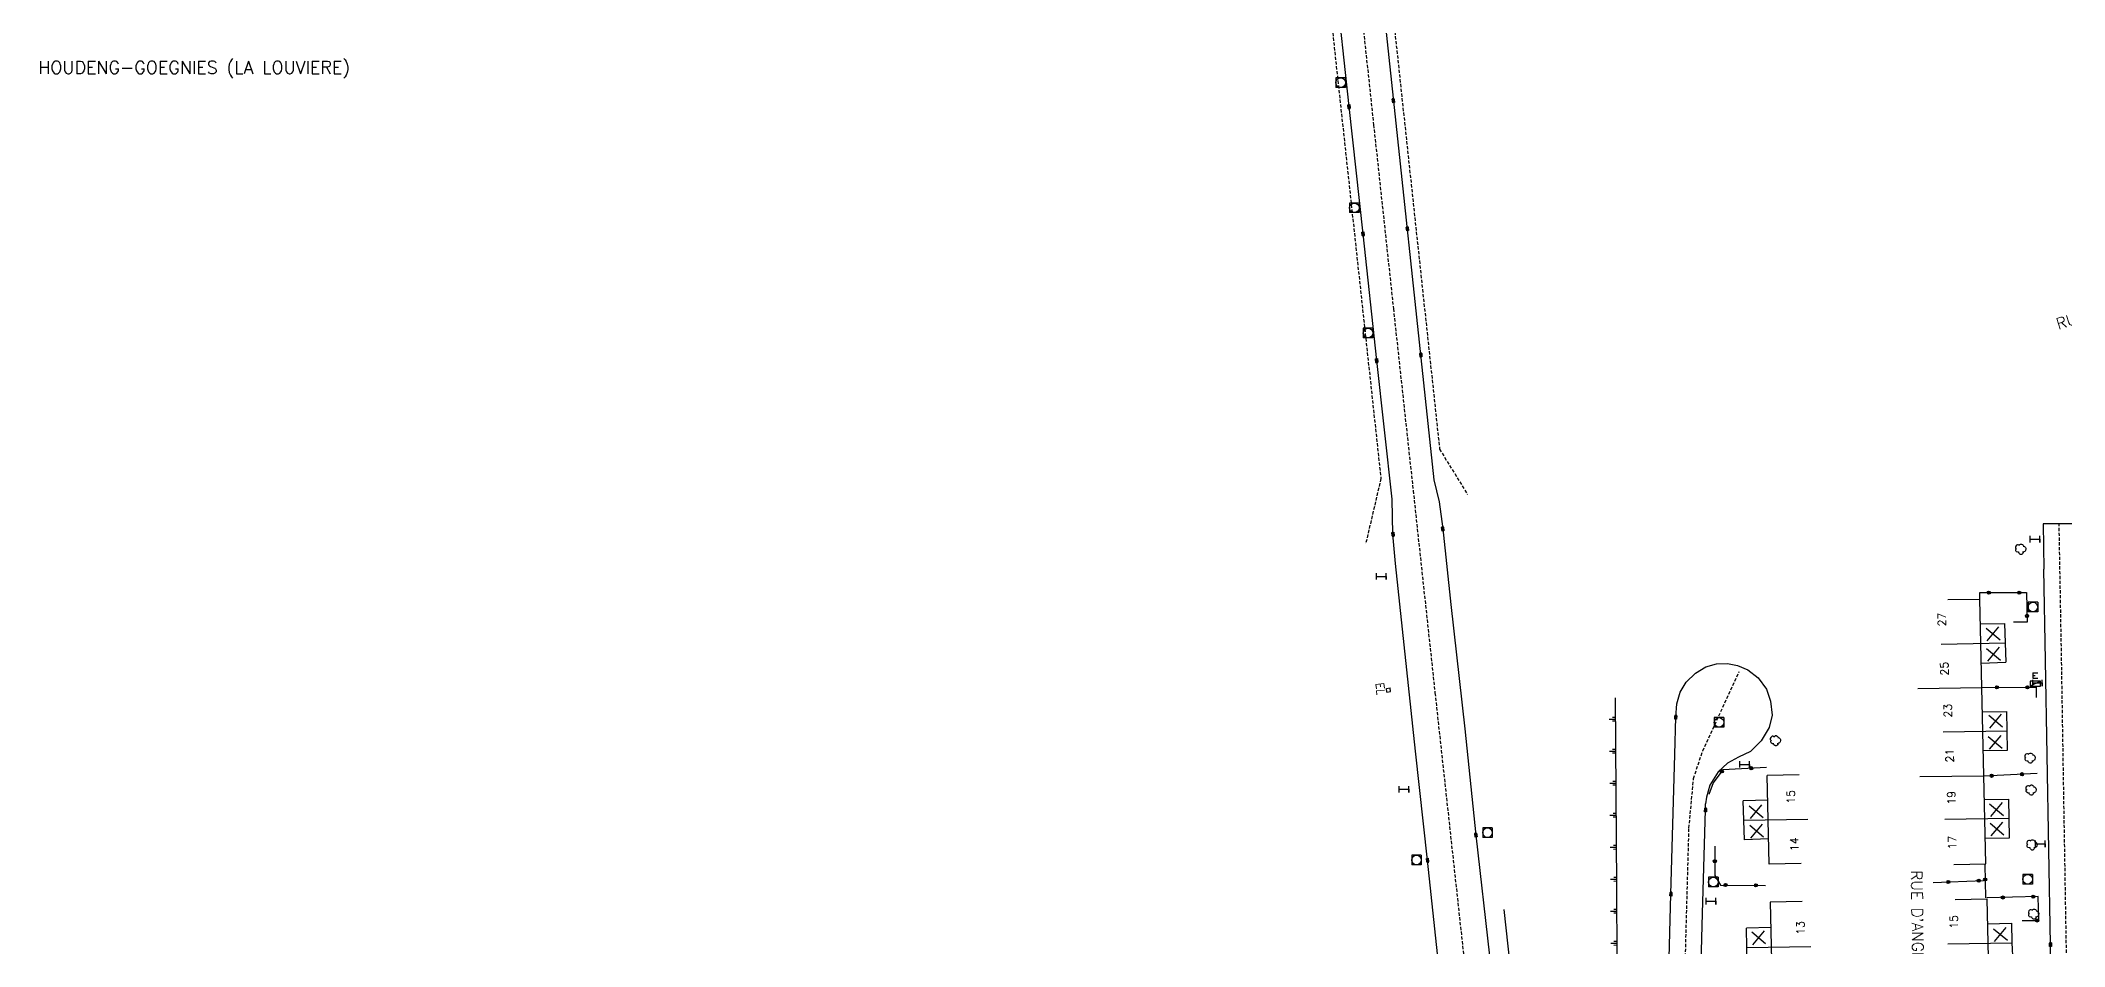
# Model space of a CAD drawing. Header units: millimetres. Extents: x 134000 to 135000, y 131000 to 132000.
# Drawn here: x 134015.6 to 134331.8, y 131625.8 to 131767.4 of the extents above; entities that cross this region are included whole.
import ezdxf
from ezdxf.enums import TextEntityAlignment as Align

# ---------------------------------------------------------------- set-up
doc = ezdxf.new("R2010")
doc.units = ezdxf.units.MM
doc.linetypes.add('DASHED', pattern=[0.75, 0.5, -0.25])
doc.layers.get('0').update_dxf_attribs({"linetype": 'CONTINUOUS'})
for name, color, linetype in [('W0001', 6, 'DASHED'), ('W0008', 7, 'CONTINUOUS'), ('W0100', 7, 'CONTINUOUS'), ('W0122', 7, 'DASHED'), ('W0211', 2, 'CONTINUOUS'), ('W0300', 7, 'CONTINUOUS'), ('W0322', 7, 'CONTINUOUS'), ('W0400', 7, 'CONTINUOUS'), ('W0420', 7, 'CONTINUOUS'), ('W0430', 7, 'CONTINUOUS'), ('W0980', 7, 'CONTINUOUS'), ('W0984', 7, 'CONTINUOUS'), ('W0989', 7, 'CONTINUOUS'), ('W0991', 7, 'CONTINUOUS'), ('W1102', 7, 'CONTINUOUS'), ('W1474', 7, 'CONTINUOUS')]:
    doc.layers.add(name, color=color, linetype=linetype)
doc.styles.get("Standard").update_dxf_attribs({"font": 'romans.shx', "width": 0.85})

# ---------------------------------------------------------------- blocks, each defined once
blk = doc.blocks.new('T400')
for p, q in [((-0.15, 0.3), (0.15, 0.3)), ((-0.15, -0.25), (-0.15, 0.3)), ((-0.15, 0.15), (0.15, 0.15)), ((-0.15, 0), (0.15, 0)), ((0.15, 0.3), (0.15, -0.25)), ((-0.15, -0.15), (0.15, -0.15)), ((-0.15, -0.25), (-0.15, -0.3)), ((-0.15, -0.3), (0.15, -0.3)), ((0.15, -0.3), (0.15, -0.25))]:
    blk.add_line(p, q)
blk = doc.blocks.new('T420')
for p, q in [((0.75, 0.75), (-0.75, 0.75)), ((-0.75, 0.75), (-0.75, -0.75)), ((0.75, 0.75), (0.75, -0.75)), ((0.75, -0.75), (-0.75, -0.75))]:
    blk.add_line(p, q)
blk.add_ellipse((0, 0), major_axis=(-0.53, 0.53), ratio=1, start_param=3.926991, end_param=10.210176)
blk = doc.blocks.new('T1474')
at = {"color": 0, "linetype": 'Continuous', "flags": 128}
for points in [[(-0.75, -0.5), (-0.75, 0.5)], [(-0.75, 0), (0.75, 0)], [(0.75, 0), (0.75, -0.5), (0.75, 0.5)]]:
    blk.add_lwpolyline(points, dxfattribs=at)
blk = doc.blocks.new('T300')
for p, q in [((-0.8, 0.51), (-0.86, 0.34)), ((-0.86, 0.34), (-0.86, 0.17)), ((-0.86, 0.17), (-0.74, 0.06)), ((-0.69, 0.63), (-0.8, 0.51)), ((-0.8, -0.06), (-0.74, 0.06)), ((-0.74, 0.06), (-0.69, 0.11)), ((-0.57, 0.69), (-0.69, 0.63)), ((-0.46, 0.69), (-0.57, 0.69)), ((-0.29, 0.63), (-0.46, 0.69)), ((-0.29, 0.63), (-0.17, 0.74)), ((-0.23, 0.57), (-0.29, 0.63)), ((-0.17, 0.74), (-0.06, 0.8)), ((-0.06, 0.8), (0.06, 0.8)), ((0.06, 0.8), (0.23, 0.74)), ((0.23, 0.74), (0.34, 0.63)), ((0.34, 0.63), (0.4, 0.51)), ((0.46, 0.46), (0.34, 0.46)), ((0.4, 0.51), (0.4, 0.46)), ((0.57, 0.4), (0.46, 0.46)), ((0.57, 0.4), (0.69, 0.29)), ((0.69, 0.29), (0.74, 0.17)), ((0.74, 0.06), (0.69, -0.17)), ((0.74, 0.17), (0.74, 0.06)), ((-0.8, -0.17), (-0.8, -0.06)), ((-0.8, -0.23), (-0.8, -0.17)), ((-0.74, -0.34), (-0.8, -0.23)), ((-0.69, -0.4), (-0.74, -0.34)), ((-0.51, -0.46), (-0.69, -0.4)), ((-0.4, -0.46), (-0.51, -0.46)), ((-0.4, -0.46), (-0.34, -0.46)), ((-0.34, -0.46), (-0.34, -0.4)), ((-0.34, -0.51), (-0.34, -0.46)), ((-0.29, -0.63), (-0.34, -0.51)), ((-0.17, -0.74), (-0.29, -0.63)), ((-0.06, -0.8), (-0.17, -0.74)), ((0.06, -0.8), (-0.06, -0.8)), ((0.17, -0.74), (0.06, -0.8)), ((0.23, -0.69), (0.17, -0.74)), ((0.29, -0.46), (0.23, -0.46)), ((0.29, -0.63), (0.23, -0.69)), ((0.46, -0.4), (0.29, -0.46)), ((0.34, -0.51), (0.29, -0.63)), ((0.34, -0.51), (0.34, -0.46)), ((0.57, -0.34), (0.46, -0.4)), ((0.63, -0.29), (0.57, -0.34)), ((0.69, -0.17), (0.63, -0.29))]:
    blk.add_line(p, q)
blk = doc.blocks.new('T430')
at = {"flags": 128}
for points in [[(0.8, 0.8), (-0.8, 0.8)], [(-0.8, 0.8), (-0.8, 0)], [(0.8, 0.8), (-0.8, 0)], [(-0.8, 0), (0.8, 0)], [(-0.4, 2.1), (0.4, 2.1)], [(-0.4, 2.1), (-0.4, 1.3)], [(-0.4, 1.7), (0, 1.7)], [(-0.4, 1.3), (0.4, 1.3)], [(0.8, 0), (0.8, 0.8)]]:
    blk.add_lwpolyline(points, dxfattribs=at)
blk = doc.blocks.new('t991o')
at = {"color": 0, "linetype": 'Continuous'}
for p, q in [((-1, 1), (1, -1)), ((-1, -1), (1, 1))]:
    blk.add_line(p, q, dxfattribs=at)
blk = doc.blocks.new('t322o')
at = {"color": 0, "linetype": 'Continuous'}
for radius in [0.25, 0.15]:
    blk.add_circle((0, 0), radius, dxfattribs=at)
blk = doc.blocks.new('t211o')
at = {"color": 0, "linetype": 'Continuous'}
for p, q in [((-0.29, 0.5), (-0.29, 0)), ((0, 1), (0, 0)), ((0.29, 0.5), (0.29, 0))]:
    blk.add_line(p, q, dxfattribs=at)

msp = doc.modelspace()

# ---------------------------------------------------------------- linework, layer by layer
at = {"layer": 'W0001'}
for points in [[(134200.03, 131976.08), (134207.92, 131902.45), (134213.62, 131849.61), (134217.65, 131812.03), (134223.85, 131754.18), (134226.94, 131725.45), (134230.03, 131697.01), (134233.44, 131665.42), (134237.98, 131623.77)], [(134336.22, 131561.04), (134333.71, 131569.02), (134333.28, 131571.74), (134332.95, 131574.62), (134332.63, 131591.03), (134332.22, 131615.84), (134331.72, 131645.03), (134331.33, 131668.96), (134330.92, 131691.86)], [(134270.11, 131513.56), (134270.72, 131524.15), (134270.29, 131527.85), (134270.19, 131532.63), (134270.71, 131552.88), (134271.19, 131571.43), (134271.83, 131597.04), (134272.37, 131617.47), (134273.11, 131644.32), (134273.82, 131652.07), (134275.26, 131656.38), (134280.95, 131668.76)]]:
    msp.add_lwpolyline(points, dxfattribs=at)
at = {"layer": 'W0008'}
for points in [[(134203.98, 131976.77), (134205.98, 131958.08), (134210.27, 131918), (134214.24, 131880.51), (134218.96, 131837.83), (134219.55, 131832.46), (134219.29, 131829.55), (134225.3, 131773.48), (134233.27, 131698.72), (134234.09, 131695.27), (134234.65, 131691.04), (134235.92, 131679.23), (134238.09, 131659.8), (134239.82, 131643.23), (134241.95, 131624.33)], [(134234.01, 131623.2), (134232.27, 131639.29), (134230.4, 131656.35), (134227.26, 131685.64), (134226.87, 131690.21), (134226.74, 131695.69), (134224.34, 131717.34), (134222.21, 131737.14), (134220.02, 131757.02), (134217.9, 131776.87), (134215.79, 131796.76), (134212.63, 131825.62), (134211.9, 131828.64), (134211.69, 131830.34), (134207.63, 131867.52), (134206.67, 131876.6), (134202.41, 131916.66), (134198.1, 131956.71), (134196.09, 131975.39)], [(134333.45, 131691.85), (134328.4, 131691.87), (134328.53, 131684.76)], [(134281.89, 131525.42), (134300.5, 131538.8), (134322.22, 131554.39), (134327.92, 131558.49), (134329.02, 131559.45), (134329.76, 131560.35), (134330.41, 131561.77), (134330.6, 131563.52), (134330.54, 131566.39), (134330.47, 131572.08), (134329.84, 131609.2), (134329.56, 131626.11), (134328.8, 131670.49), (134328.53, 131684.76)], [(134268.78, 131576.01), (134270.29, 131634), (134270.91, 131655.8), (134271.04, 131661.62), (134271.22, 131663.73), (134271.74, 131665.53), (134272.65, 131667.12), (134274.1, 131668.52), (134275.76, 131669.49), (134277.38, 131669.95), (134279.14, 131670.02), (134280.7, 131669.74), (134282.28, 131669.06), (134283.92, 131667.79), (134285.2, 131666.01), (134285.83, 131664.14), (134286.08, 131661.96), (134285.65, 131660.02), (134284.39, 131657.92), (134282.69, 131656.3), (134280.82, 131655.41), (134279.12, 131654.43), (134277.68, 131653.09), (134276.39, 131651.03), (134275.82, 131649.16), (134275.71, 131648.1)], [(134281.7, 131525.31), (134280.32, 131524.73), (134278.5, 131524.51), (134276.6, 131524.8), (134275.32, 131525.39), (134274.31, 131526.23), (134273.4, 131527.37), (134272.8, 131528.93), (134272.64, 131530.25), (134273.17, 131550.84), (134273.83, 131576.23), (134274.41, 131599.95), (134275.23, 131630.97), (134275.71, 131647.15), (134275.71, 131648.1)]]:
    msp.add_lwpolyline(points, dxfattribs=at)
at = {"layer": 'W0100'}
for p, q in [((134313.55, 131680), (134318.55, 131680.1)), ((134318.63, 131676.21), (134322.4, 131676.3)), ((134318.76, 131670.1), (134322.57, 131670.22)), ((134225.86, 131666.14), (134226.42, 131666.2)), ((134225.91, 131665.57), (134225.86, 131666.14)), ((134318.92, 131662.45), (134322.73, 131662.52)), ((134322.84, 131656.5), (134322.73, 131662.52)), ((134319.06, 131656.44), (134322.84, 131656.5)), ((134290.31, 131652.64), (134285.31, 131652.52)), ((134285.64, 131638.68), (134285.31, 131652.52)), ((134285.4, 131648.69), (134281.58, 131648.58)), ((134281.77, 131642.49), (134281.58, 131648.58)), ((134319.24, 131648.78), (134323.07, 131648.81)), ((134285.54, 131642.61), (134281.77, 131642.49)), ((134319.38, 131642.74), (134323.15, 131642.81)), ((134290.63, 131638.8), (134285.64, 131638.68)), ((134314.47, 131638.63), (134319.47, 131638.74)), ((134290.78, 131632.83), (134285.78, 131632.72)), ((134285.78, 131632.72), (134286.7, 131591.5)), ((134314.66, 131633.15), (134319.66, 131633.27)), ((134285.87, 131628.76), (134282.08, 131628.7)), ((134282.17, 131622.64), (134282.08, 131628.7)), ((134319.75, 131629.38), (134323.48, 131629.47))]:
    msp.add_line(p, q, dxfattribs=at)
for points in [[(134319.47, 131638.74), (134318.83, 131666.26), (134318.55, 131680.1)], [(134322.4, 131676.3), (134322.47, 131673.23), (134322.57, 131670.22)], [(134225.91, 131665.57), (134226.47, 131665.63), (134226.42, 131666.2)], [(134323.15, 131642.81), (134323.09, 131645.85), (134323.07, 131648.81)], [(134320.36, 131605.68), (134319.97, 131619.45), (134319.66, 131633.27)], [(134323.48, 131629.47), (134323.55, 131626.39), (134323.68, 131623.36)]]:
    msp.add_lwpolyline(points, dxfattribs=at)
at = {"layer": 'W0122'}
for p, q in [((134234.16, 131703.52), (134234.16, 131703.52)), ((134224.99, 131698.92), (134224.99, 131698.92)), ((134238.5, 131696.45), (134238.5, 131696.45)), ((134222.63, 131688.8), (134222.63, 131688.8))]:
    msp.add_line(p, q, dxfattribs=at)
for points in [[(134222.61, 131835.84), (134221.08, 131825.44), (134234.16, 131703.52), (134238.5, 131696.45)], [(134208.34, 131828.41), (134211.82, 131820.75), (134224.99, 131698.92), (134222.63, 131688.8)]]:
    msp.add_lwpolyline(points, dxfattribs=at)
at = {"layer": 'W0211'}
for points in [[(134257.81, 131514.03), (134259.09, 131522.19), (134259.89, 131544.43), (134262.08, 131576.85), (134261.86, 131635.18), (134261.62, 131664.64)], [(134244.2, 131631.61), (134247.82, 131598.16), (134251.95, 131561.39), (134255.95, 131526.42), (134255.77, 131514.52)]]:
    msp.add_lwpolyline(points, dxfattribs=at)
at = {"layer": 'W0322'}
for p, q in [((134327.5, 131652.86), (134319.15, 131652.43)), ((134319.33, 131638.65), (134319.41, 131633.4)), ((134311.24, 131635.79), (134319.1, 131636.14))]:
    msp.add_line(p, q, dxfattribs=at)
for points in [[(134318.51, 131680.15), (134318.52, 131681.1), (134325.8, 131681.1), (134325.91, 131676.5), (134323.77, 131676.46)], [(134318.83, 131666.3), (134327.34, 131666.31), (134327.31, 131664.74)], [(134285.21, 131653.78), (134278.42, 131653.43), (134276.91, 131651.36), (134276.2, 131649.55)], [(134277.17, 131641.5), (134277.14, 131636.92), (134278.01, 131635.42), (134285.05, 131635.36)], [(134325.12, 131629.88), (134327.74, 131629.89), (134327.65, 131633.62), (134319.65, 131633.4)]]:
    msp.add_lwpolyline(points, dxfattribs=at)
at = {"layer": 'W1102'}
for p, q in [((134312.48, 131673.07), (134322.47, 131673.23)), ((134308.83, 131666.1), (134318.83, 131666.26)), ((134312.79, 131659.36), (134322.79, 131659.51)), ((134309.15, 131652.35), (134319.15, 131652.5)), ((134281.67, 131645.54), (134291.68, 131645.69)), ((134313.09, 131645.69), (134323.09, 131645.85)), ((134282.12, 131625.67), (134292.12, 131625.83)), ((134313.56, 131626.23), (134323.55, 131626.39))]:
    msp.add_line(p, q, dxfattribs=at)

# ---------------------------------------------------------------- block references
at = {"layer": 'W0211'}
for p, rotation in [((134261.64, 131661.34), 90.47465020656011), ((134261.68, 131656.34), 90.47465020656011), ((134261.73, 131651.34), 90.47465020656011), ((134261.77, 131646.34), 90.47465020656011), ((134261.81, 131641.34), 90.47465020656011), ((134261.85, 131636.34), 90.47465020656011), ((134261.87, 131631.34), 90.21210976929079), ((134261.89, 131626.34), 90.21210976929079)]:
    msp.add_blockref('t211o', p, dxfattribs=dict(at, rotation=rotation))
at = {"layer": 'W0300'}
for p in [(134324.97, 131687.86), (134286.67, 131657.96), (134326.43, 131655.24), (134326.59, 131650.25), (134326.73, 131641.69), (134326.99, 131630.86)]:
    msp.add_blockref('T300', p, dxfattribs=at)
at = {"layer": 'W0322'}
for p, rotation in [((134319.95, 131681.1), 0.06296588802494107), ((134324.7, 131681.1), 0.06296588802494107), ((134325.89, 131677.46), 271.2943810049127), ((134321.21, 131666.3), 0.08751187934910311), ((134325.96, 131666.31), 0.08751187934910311), ((134278.23, 131653.17), 233.9627206208891), ((134282.84, 131653.66), 182.8821774693324), ((134320.38, 131652.49), 182.9428130563011), ((134325.12, 131652.73), 182.9428130563011), ((134277.15, 131639.13), 269.5997901140619), ((134278.82, 131635.42), 359.4541086451572), ((134283.57, 131635.37), 359.4541086451572), ((134313.61, 131635.89), 2.550964457750563), ((134318.36, 131636.1), 2.550964457750563), ((134319.37, 131636.28), 270.8511395644383), ((134322.13, 131633.47), 181.6330642794717), ((134326.88, 131633.6), 181.6330642794717), ((134327.49, 131629.89), 0.1971688262062942)]:
    msp.add_blockref('t322o', p, dxfattribs=dict(at, rotation=rotation))
at = {"layer": 'W0400'}
for p, rotation in [((134226.95, 131757.94), 186.9241413316736), ((134220.02, 131757.02), 6.270952131304829), ((134222.21, 131737.14), 6.139455172546544), ((134229.13, 131737.93), 187.1655553014513), ((134224.34, 131717.34), 6.338600707183152), ((134231.24, 131718.2), 183.797551794828), ((134234.65, 131691.04), 187.498871833884), ((134226.87, 131690.21), 4.882823685087745), ((134271.04, 131661.62), 178.7259216308594), ((134275.71, 131647.15), 178.2849044799805), ((134239.82, 131643.23), 185.9714815166147), ((134232.27, 131639.29), 6.263438865607798), ((134270.29, 131634), 178.510124206543), ((134329.56, 131626.11), 180.9616699218749)]:
    msp.add_blockref('T400', p, dxfattribs=dict(at, rotation=rotation))
at = {"layer": 'W0420'}
for p in [(134218.7, 131760.77), (134220.85, 131741.21), (134222.99, 131721.66), (134326.82, 131678.84), (134277.81, 131660.82), (134241.64, 131643.61), (134230.55, 131639.32), (134276.91, 131635.88), (134326.01, 131636.32)]:
    msp.add_blockref('T420', p, dxfattribs=at)
at = {"layer": 'W0430'}
msp.add_blockref('T430', (134327.19, 131666.46), dxfattribs=at)
at = {"layer": 'W0991', "rotation": 4.972612730993537}
for p in [(134320.6, 131674.65), (134320.67, 131671.48), (134321.01, 131661.02), (134320.94, 131657.72), (134283.6, 131646.87), (134321.14, 131647.21), (134283.67, 131643.84), (134321.21, 131644.18), (134284, 131627.17), (134321.75, 131627.69)]:
    msp.add_blockref('t991o', p, dxfattribs=at)
at = {"layer": 'W1474'}
for p in [(134327.13, 131689.45), (134225.06, 131683.63), (134327.54, 131667), (134281.82, 131654.27), (134228.6, 131650.37), (134327.98, 131641.85), (134276.55, 131632.9)]:
    msp.add_blockref('T1474', p, dxfattribs=at)

# ---------------------------------------------------------------- texts
at = {"layer": 'W0980'}
msp.add_text('HOUDENG-GOEGNIES (LA LOUVIERE)', height=2, dxfattribs=at).set_placement((134039.64, 131763.01), align=Align.MIDDLE)
at = {"layer": 'W0984'}
msp.add_text('EL', height=1.25, rotation=275.3555, dxfattribs=at).set_placement((134224.91, 131666.08), align=Align.MIDDLE)
at = {"layer": 'W0989'}
for s, rotation, p in [('RUE DES PRIMEVERES', 17.6789, (134342.83, 131726.93)), ("RUE D'ANGLETERRE", 270.9812, (134308.85, 131626.4))]:
    msp.add_text(s, height=1.75, rotation=rotation, dxfattribs=at).set_placement(p, align=Align.MIDDLE)
at = {"layer": 'W0991'}
for s, p in [('27', (134312.6, 131676.89)), ('25', (134313, 131669.22)), ('23', (134313.54, 131662.65)), ('21', (134313.81, 131655.64)), ('15', (134289.03, 131649.18)), ('19', (134314.08, 131649.04)), ('14', (134289.57, 131641.77)), ('17', (134314.21, 131642.04)), ('13', (134290.52, 131628.71)), ('15', (134314.48, 131629.65))]:
    msp.add_text(s, height=1.25, rotation=91.0431, dxfattribs=at).set_placement(p, align=Align.MIDDLE)

doc.saveas('drawing.dxf')
